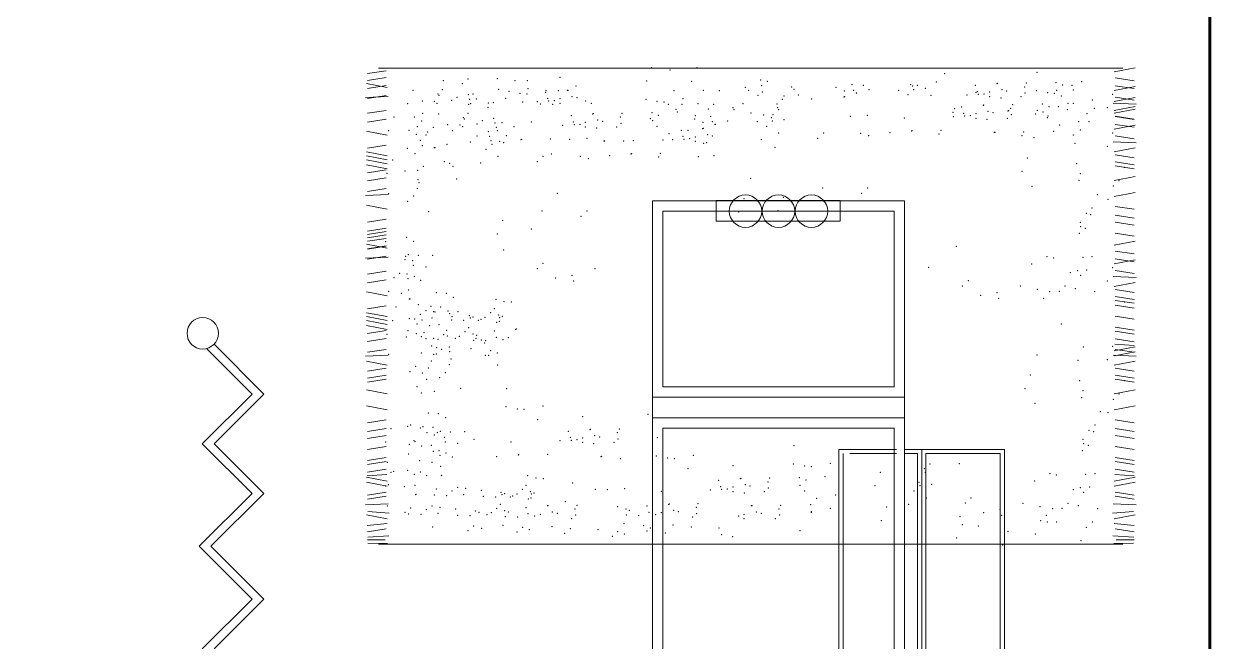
# Model space of a CAD drawing. Header units: metres. Extents: x 78 to 178, y -74 to 157.
# Drawn here: x 131.94 to 134.842, y 12.051 to 13.546 of the extents above; entities that cross this region are included whole.
import ezdxf

# ---------------------------------------------------------------- set-up
doc = ezdxf.new("R2010")
doc.units = ezdxf.units.M
doc.layers.add('envolvente', color=164, linetype='Continuous', lineweight=60)
doc.layers.add('mobiliario', color=252, linetype='Continuous', lineweight=9)

# ---------------------------------------------------------------- blocks, each defined once
blk = doc.blocks.new('TARJA')
for p, q in [((-0.014, -0.0221), (-0.2273, 0.1942)), ((0.2299, 0.1963), (-0.0142, 0.0183)), ((0.2319, -0.1979), (0.0189, 0.0181)), ((0.0187, -0.022), (-0.2253, -0.2)), ((-0.0077, -0.2999), (-0.0077, -0.0604)), ((0.0123, -0.2999), (0.0123, -0.0604)), ((-0.1342, -0.2704), (-0.1342, -0.2732)), ((-0.1342, -0.2732), (-0.0537, -0.2732)), ((-0.127, -0.2633), (-0.0548, -0.2633)), ((0.1386, -0.2732), (0.0581, -0.2732)), ((0.1315, -0.2633), (0.0592, -0.2633)), ((0.1386, -0.2704), (0.1386, -0.2732))]:
    blk.add_line(p, q)
for points in [[(0.012, -0.2248), (0.1944, -0.2248, 0.414214), (0.2544, -0.1648), (0.2544, 0.1611, 0.414214), (0.1944, 0.2211), (-0.1898, 0.2211, 0.414214), (-0.2498, 0.1611), (-0.2498, -0.1648, 0.414214), (-0.1898, -0.2248), (-0.0067, -0.2248)], [(0.012, -0.2148), (0.1944, -0.2148, 0.414214), (0.2444, -0.1648), (0.2444, 0.1611, 0.414214), (0.1944, 0.2111), (-0.1898, 0.2111, 0.414214), (-0.2398, 0.1611), (-0.2398, -0.1648, 0.414214), (-0.1898, -0.2148), (-0.0067, -0.2148)]]:
    blk.add_lwpolyline(points, format="xyb")
for radius in [0.026, 0.021]:
    blk.add_circle((0.0023, -0.0019), radius)
for centre, radius, start, end in [((0.0023, -0.0604), 0.01, 0, 180), ((-0.0701, -0.27), 0.0345, 185.2545, 168.7617), ((-0.0701, -0.27), 0.0167, 190.9013, 156.3336), ((0.0746, -0.27), 0.0345, 11.2383, 354.7455), ((0.0746, -0.27), 0.0167, 23.6664, 349.0987), ((-0.127, -0.2704), 0.00711, 89.9822, 179.9822), ((0.0023, -0.2999), 0.02, 120, 60), ((0.1315, -0.2704), 0.00711, 0.0178, 90.0178), ((0.0023, -0.2999), 0.01, 180, 0)]:
    blk.add_arc(centre, radius, start, end)
blk = doc.blocks.new('SDFPPPUI')
at = {"layer": 'mobiliario'}
blk.add_lwpolyline([(2629.5659, 1468.7919), (2630.155, 1469.0666), (2630.9296, 1467.4056), (2630.3405, 1467.1309)], close=True, dxfattribs=at)
at = {"layer": 'mobiliario', "xscale": -1, "rotation": 114.9999999999998}
blk.add_blockref('TARJA', (2630.1447, 1468.2429), dxfattribs=at)
blk = doc.blocks.new('SDF')
at = {"layer": 'mobiliario'}
for p, q in [((2627.8957, 1469.244), (2628.4486, 1469.5018)), ((2628.4486, 1469.5018), (2629.1797, 1467.9339)), ((2628.4365, 1469.4686), (2627.929, 1469.2319)), ((2628.6161, 1469.0834), (2628.4365, 1469.4686)), ((2628.0368, 1469.3106), (2628.3087, 1469.4374)), ((2628.3298, 1469.3921), (2628.0579, 1469.2653)), ((2628.0579, 1469.2653), (2628.0368, 1469.3106)), ((2628.6269, 1467.6761), (2627.8957, 1469.244)), ((2627.929, 1469.2319), (2628.1086, 1468.8467)), ((2628.0965, 1468.8135), (2628.6483, 1469.0708)), ((2628.1086, 1468.8467), (2628.6161, 1469.0834)), ((2628.1176, 1468.7682), (2628.6694, 1469.0255)), ((2628.1508, 1468.7561), (2628.6584, 1468.9928)), ((2628.6584, 1468.9928), (2629.1465, 1467.946)), ((2628.639, 1467.7093), (2628.1508, 1468.7561)), ((2628.2936, 1468.7663), (2628.1676, 1468.7075)), ((2628.4916, 1468.318), (2628.2888, 1468.753)), ((2628.5049, 1468.3131), (2628.2936, 1468.7663)), ((2628.1719, 1468.6985), (2628.2743, 1468.7462)), ((2628.1489, 1468.6988), (2627.9311, 1468.5972)), ((2628.1256, 1468.6769), (2628.1532, 1468.6898)), ((2627.9444, 1468.5924), (2628.1075, 1468.6685)), ((2628.3104, 1468.2334), (2628.1075, 1468.6685)), ((2628.3236, 1468.2286), (2628.1123, 1468.6818)), ((2628.3285, 1468.2419), (2628.1256, 1468.6769)), ((2627.9311, 1468.5972), (2628.1424, 1468.1441)), ((2628.1472, 1468.1574), (2627.9444, 1468.5924)), ((2628.9421, 1468.4672), (2629.0871, 1468.5348)), ((2629.1414, 1468.3947), (2629.078, 1468.5306)), ((2629.1505, 1468.3989), (2629.0871, 1468.5348)), ((2628.9638, 1468.4443), (2629.0907, 1468.5034)), ((2629.0054, 1468.3313), (2628.9421, 1468.4672)), ((2629.0145, 1468.3355), (2628.9511, 1468.4714)), ((2628.9765, 1468.4171), (2629.1034, 1468.4762)), ((2629.1505, 1468.3989), (2629.1414, 1468.3947)), ((2628.5049, 1468.3131), (2628.3789, 1468.2544)), ((2629.0145, 1468.3355), (2629.0054, 1468.3313)), ((2628.3748, 1468.2635), (2628.4771, 1468.3112)), ((2628.3285, 1468.2419), (2628.3578, 1468.2556)), ((2628.1424, 1468.1441), (2628.3621, 1468.2465)), ((2628.1472, 1468.1574), (2628.3104, 1468.2334)), ((2628.3711, 1468.201), (2628.2261, 1468.1333)), ((2628.4254, 1468.0608), (2628.362, 1468.1967)), ((2628.4345, 1468.065), (2628.3711, 1468.201)), ((2628.3747, 1468.1696), (2628.2478, 1468.1104)), ((2628.3874, 1468.1424), (2628.2605, 1468.0832)), ((2628.2895, 1467.9974), (2628.2261, 1468.1333)), ((2628.2985, 1468.0016), (2628.2351, 1468.1376)), ((2628.4254, 1468.0608), (2628.4345, 1468.065)), ((2628.2895, 1467.9974), (2628.2985, 1468.0016)), ((2629.1465, 1467.946), (2628.639, 1467.7093)), ((2629.1797, 1467.9339), (2628.6269, 1467.6761))]:
    blk.add_line(p, q, dxfattribs=at)
at = {"layer": 'mobiliario', "color": 7}
blk.add_line((2628.3087, 1469.4374), (2628.3298, 1469.3921), dxfattribs=at)
at = {"layer": 'mobiliario'}
for centre in [(2628.255, 1469.384), (2628.1827, 1469.3503), (2628.1104, 1469.3166)]:
    blk.add_circle(centre, 0.0393, dxfattribs=at)
for centre in [(2629.078, 1468.3649), (2628.3621, 1468.031)]:
    blk.add_arc(centre, 0.07, 25.1612, 204.8388, dxfattribs=at)
blk = doc.blocks.new('SDFKLJ')
at = {"layer": 'mobiliario', "ltscale": 0.8}
for p, q in [((2627.3319, 1469.0288), (2627.3141, 1468.98)), ((2627.354, 1469.031), (2627.3398, 1468.992)), ((2627.4739, 1468.9219), (2627.3141, 1468.98)), ((2627.4995, 1468.9338), (2627.3398, 1468.992)), ((2627.4739, 1468.9219), (2627.4157, 1468.7621)), ((2627.4995, 1468.9338), (2627.4414, 1468.7741)), ((2627.5755, 1468.704), (2627.4157, 1468.7621)), ((2627.6011, 1468.716), (2627.4414, 1468.7741)), ((2627.5755, 1468.704), (2627.5173, 1468.5443)), ((2627.6011, 1468.716), (2627.543, 1468.5562)), ((2627.7063, 1468.4968), (2627.543, 1468.5562)), ((2627.6807, 1468.4848), (2627.5173, 1468.5443)), ((2627.7063, 1468.4968), (2627.6469, 1468.3334)), ((2627.6807, 1468.4848), (2627.6212, 1468.3214)), ((2627.781, 1468.2633), (2627.6212, 1468.3214)), ((2627.8066, 1468.2752), (2627.6469, 1468.3334)), ((2627.781, 1468.2633), (2627.7229, 1468.1035)), ((2627.8066, 1468.2752), (2627.7485, 1468.1155)), ((2627.9082, 1468.0574), (2627.7485, 1468.1155)), ((2627.8826, 1468.0454), (2627.7229, 1468.1035)), ((2627.9082, 1468.0574), (2627.8501, 1467.8976)), ((2627.8826, 1468.0454), (2627.8245, 1467.8857)), ((2627.9842, 1467.8275), (2627.8245, 1467.8857)), ((2628.0098, 1467.8395), (2627.8501, 1467.8976)), ((2627.9842, 1467.8275), (2627.9261, 1467.6678)), ((2628.0098, 1467.8395), (2627.9517, 1467.6797)), ((2628.1215, 1467.6179), (2627.9517, 1467.6797)), ((2628.0958, 1467.606), (2627.9261, 1467.6678)), ((2628.1215, 1467.6179), (2628.0597, 1467.4481)), ((2628.0958, 1467.606), (2628.034, 1467.4362)), ((2628.2194, 1467.39), (2628.0597, 1467.4481)), ((2628.1938, 1467.3781), (2628.034, 1467.4362)), ((2628.2194, 1467.39), (2628.1613, 1467.2303)), ((2628.1938, 1467.3781), (2628.1356, 1467.2183)), ((2628.2954, 1467.1602), (2628.1356, 1467.2183)), ((2628.3073, 1467.1771), (2628.1613, 1467.2303))]:
    blk.add_line(p, q, dxfattribs=at)
at = {"layer": 'mobiliario'}
blk.add_circle((2628.3313, 1467.1476), 0.038, dxfattribs=at)

msp = doc.modelspace()

# ---------------------------------------------------------------- linework, layer by layer
at = {"layer": 'envolvente'}
msp.add_line((134.80784, 10.65601), (134.80784, 16.50601), dxfattribs=at)
at = {"layer": 'mobiliario'}
for p, q in [((134.59767, 13.4387), (132.79754, 13.4387)), ((134.62714, 13.43977), (134.57683, 13.43018)), ((132.77047, 13.42566), (132.81598, 13.43286)), ((132.77047, 13.40889), (132.81598, 13.41608)), ((134.62474, 13.40861), (134.57923, 13.4158)), ((132.76807, 13.40169), (132.81837, 13.39211)), ((132.77047, 13.38971), (132.81598, 13.3969)), ((132.77047, 13.38971), (132.81598, 13.3969)), ((134.62714, 13.39422), (134.57683, 13.38464)), ((134.62474, 13.38943), (134.57923, 13.39662)), ((132.76567, 13.36814), (132.82077, 13.37053)), ((132.77047, 13.36574), (132.81598, 13.37293)), ((134.62953, 13.35169), (134.57444, 13.35408)), ((134.62714, 13.36784), (134.57683, 13.35826)), ((134.62474, 13.36127), (134.57923, 13.36847)), ((132.77047, 13.32978), (132.81598, 13.33697)), ((134.62714, 13.34627), (134.57683, 13.33668)), ((134.62714, 13.3397), (134.57683, 13.33011)), ((134.62474, 13.31573), (134.57923, 13.32292)), ((134.62474, 13.31511), (134.57923, 13.3223)), ((132.77047, 13.30821), (132.81598, 13.3154)), ((134.62714, 13.30073), (134.57683, 13.29114)), ((134.62474, 13.29593), (134.57923, 13.30312)), ((132.76807, 13.28664), (132.81837, 13.27705)), ((134.62474, 13.26778), (134.57923, 13.27497)), ((132.76807, 13.2363), (132.81837, 13.22671)), ((132.77047, 13.24589), (132.81598, 13.25308)), ((134.62953, 13.25819), (134.57444, 13.26059)), ((134.62714, 13.2462), (134.57683, 13.23661)), ((132.76807, 13.22671), (132.81837, 13.21712)), ((132.76807, 13.21712), (132.81837, 13.20753)), ((132.76807, 13.20514), (132.81837, 13.19555)), ((134.62474, 13.22223), (134.57923, 13.22942)), ((134.62474, 13.20545), (134.57923, 13.21264)), ((132.77047, 13.18596), (132.81598, 13.19315)), ((134.62714, 13.17669), (134.57683, 13.1671)), ((134.62474, 13.19587), (134.57923, 13.20306)), ((132.77047, 13.16678), (132.81598, 13.17398)), ((132.77047, 13.14042), (132.81598, 13.14761)), ((132.76567, 13.13083), (132.82077, 13.13323)), ((134.62714, 13.13834), (134.57683, 13.12875)), ((132.76807, 13.10751), (132.81837, 13.09792)), ((134.62474, 13.09759), (134.57923, 13.10478)), ((132.77047, 13.06676), (132.81598, 13.07395)), ((134.62474, 13.07601), (134.57923, 13.0832)), ((134.62474, 13.05923), (134.57923, 13.06643)), ((132.77047, 13.04519), (132.81598, 13.05238)), ((132.77047, 13.03705), (132.81598, 13.04424)), ((132.77047, 13.02841), (132.81598, 13.0356)), ((134.62474, 13.03287), (134.57923, 13.04006)), ((132.76807, 13.01308), (132.81837, 13.00349)), ((132.77047, 13.02027), (132.81598, 13.02746)), ((132.77047, 13.00204), (132.81598, 13.00923)), ((132.77047, 13.0011), (132.81598, 13.00829)), ((132.77047, 13.0011), (132.81598, 13.00829)), ((134.62714, 13.02076), (134.57683, 13.01117)), ((132.76567, 12.97952), (132.82077, 12.98192)), ((132.77047, 12.97713), (132.81598, 12.98432)), ((134.62714, 12.97521), (134.57683, 12.96563)), ((134.62474, 12.9896), (134.57923, 12.99679)), ((134.62474, 12.97042), (134.57923, 12.97761)), ((132.77047, 12.94117), (132.81598, 12.94836)), ((134.62474, 12.94226), (134.57923, 12.94946)), ((132.77047, 12.9196), (132.81598, 12.92679)), ((134.62953, 12.93268), (134.57444, 12.93507)), ((134.62714, 12.92069), (134.57683, 12.9111)), ((132.76807, 12.89802), (132.81837, 12.88844)), ((134.62474, 12.89672), (134.57923, 12.90391)), ((134.62474, 12.87994), (134.57923, 12.88713)), ((132.77047, 12.85728), (132.81598, 12.86447)), ((134.62474, 12.87035), (134.57923, 12.87754)), ((134.62474, 12.85839), (134.57923, 12.86558)), ((132.76807, 12.84769), (132.81837, 12.8381)), ((132.76807, 12.8381), (132.81837, 12.82851)), ((132.76807, 12.82851), (132.81837, 12.81892)), ((134.62474, 12.83202), (134.57923, 12.83921)), ((132.76807, 12.81653), (132.81837, 12.80694)), ((132.77047, 12.79735), (132.81598, 12.80454)), ((134.62474, 12.80565), (134.57923, 12.81284)), ((134.62474, 12.79606), (134.57923, 12.80325)), ((132.77047, 12.77817), (132.81598, 12.78536)), ((134.62513, 12.76828), (134.5779, 12.77135)), ((134.62474, 12.77689), (134.57923, 12.78408)), ((132.76567, 12.74222), (132.82077, 12.74461)), ((132.77047, 12.75181), (132.81598, 12.759)), ((134.62953, 12.74222), (134.57444, 12.74461)), ((134.62714, 12.7649), (134.57683, 12.75531)), ((134.62714, 12.75292), (134.57683, 12.74333)), ((134.62474, 12.75181), (134.57923, 12.759)), ((132.76807, 12.73023), (132.81837, 12.72064)), ((132.77047, 12.70626), (132.81598, 12.71345)), ((134.62714, 12.73023), (134.57683, 12.72064)), ((134.62474, 12.70626), (134.57923, 12.71345)), ((132.77047, 12.68948), (132.81598, 12.69667)), ((132.77047, 12.67989), (132.81598, 12.68709)), ((134.62474, 12.68948), (134.57923, 12.69667)), ((134.62474, 12.67989), (134.57923, 12.68709)), ((132.76807, 12.66072), (132.81837, 12.65113)), ((134.62714, 12.66072), (134.57683, 12.65113)), ((132.76807, 12.62237), (132.81837, 12.61278)), ((134.62714, 12.62237), (134.57683, 12.61278)), ((132.77047, 12.58162), (132.81598, 12.58881)), ((132.77047, 12.56004), (132.81598, 12.56723)), ((134.62474, 12.58162), (134.57923, 12.58881)), ((134.62474, 12.56004), (134.57923, 12.56723)), ((132.77047, 12.54326), (132.81598, 12.55045)), ((134.62474, 12.54326), (134.57923, 12.55045)), ((132.77047, 12.5169), (132.81598, 12.52409)), ((134.62474, 12.5169), (134.57923, 12.52409)), ((132.77047, 12.49053), (132.81598, 12.49772)), ((132.77047, 12.48094), (132.81598, 12.48813)), ((134.62474, 12.49053), (134.57923, 12.49772)), ((134.62474, 12.48094), (134.57923, 12.48813)), ((132.77007, 12.45316), (132.81731, 12.45622)), ((132.77047, 12.46176), (132.81598, 12.46896)), ((134.62513, 12.45316), (134.5779, 12.45622)), ((134.62474, 12.46176), (134.57923, 12.46896)), ((132.76807, 12.44978), (132.81837, 12.44019)), ((132.76807, 12.43779), (132.81837, 12.42821)), ((134.62714, 12.44978), (134.57683, 12.44019)), ((134.62714, 12.43779), (134.57683, 12.42821)), ((132.77047, 12.40663), (132.81598, 12.41382)), ((132.77047, 12.39704), (132.81598, 12.40424)), ((134.62474, 12.40663), (134.57923, 12.41382)), ((134.62474, 12.39704), (134.57923, 12.40424)), ((132.76567, 12.38266), (132.82077, 12.38506)), ((132.77191, 12.36721), (132.82283, 12.36292)), ((134.62329, 12.36721), (134.57238, 12.36292)), ((134.62953, 12.38266), (134.57444, 12.38506)), ((132.76807, 12.35869), (132.81837, 12.3491)), ((132.77007, 12.33345), (132.81853, 12.33775)), ((134.62513, 12.33345), (134.57667, 12.33775)), ((134.62714, 12.35869), (134.57683, 12.3491)), ((132.77047, 12.31794), (132.81598, 12.32513)), ((132.7713, 12.3046), (132.82221, 12.30828)), ((134.62391, 12.3046), (134.57299, 12.30828)), ((134.62474, 12.31794), (134.57923, 12.32513)), ((132.77047, 12.29877), (132.81358, 12.29877)), ((132.77191, 12.29048), (132.81915, 12.28986)), ((134.59767, 12.28766), (132.79754, 12.28766)), ((134.62329, 12.29048), (134.57606, 12.28986)), ((134.62474, 12.29877), (134.58162, 12.29877))]:
    msp.add_line(p, q, dxfattribs=at)
for p in [(133.45808, 13.44004), (133.5677, 13.44004), (132.95393, 13.40869), (133.01358, 13.41247), (133.08455, 13.41394), (133.12741, 13.40903), (133.15722, 13.40869), (133.23634, 13.41641), (133.44585, 13.40766), (133.50243, 13.43475), (133.72194, 13.41046), (134.16657, 13.42528), (134.39007, 13.42866), (132.88115, 13.38528), (132.95212, 13.38674), (133.00014, 13.40126), (133.08832, 13.38805), (133.11267, 13.38318), (133.15929, 13.38951), (133.20195, 13.38078), (133.20214, 13.38461), (133.23196, 13.38426), (133.25387, 13.38504), (133.25524, 13.38565), (133.27496, 13.39611), (133.51168, 13.38426), (133.55468, 13.40746), (133.58265, 13.38573), (133.6213, 13.38426), (133.68475, 13.3924), (133.69227, 13.38573), (133.72404, 13.39649), (133.72538, 13.38146), (133.73749, 13.40722), (133.7967, 13.39304), (133.80208, 13.38806), (133.90338, 13.39229), (133.92362, 13.3839), (133.94245, 13.39881), (133.94654, 13.38547), (133.95299, 13.3788), (133.95406, 13.3788), (133.9699, 13.39725), (133.98323, 13.38716), (134.05509, 13.38547), (134.08402, 13.39886), (134.08952, 13.39551), (134.09178, 13.38716), (134.10037, 13.39758), (134.11996, 13.39041), (134.14636, 13.4056), (134.24111, 13.39703), (134.24228, 13.3804), (134.24575, 13.382), (134.27528, 13.38105), (134.29303, 13.40128), (134.29441, 13.4019), (134.30486, 13.38665), (134.31672, 13.38346), (134.35969, 13.39373), (134.36103, 13.3787), (134.364, 13.40275), (134.38815, 13.3849), (134.41529, 13.37959), (134.43608, 13.40423), (134.43772, 13.3853), (134.45184, 13.39798), (134.47467, 13.39781), (134.47762, 13.38633), (134.49783, 13.40601), (132.86813, 13.3527), (132.90296, 13.35948), (132.93249, 13.35853), (132.93909, 13.35416), (132.94091, 13.37611), (132.94344, 13.37318), (132.97393, 13.36095), (132.98712, 13.36868), (133.01441, 13.37465), (133.01565, 13.35168), (133.01756, 13.36358), (133.02059, 13.35309), (133.02568, 13.37625), (133.03403, 13.36431), (133.06301, 13.35474), (133.0753, 13.35547), (133.105, 13.36577), (133.1398, 13.37786), (133.14626, 13.35693), (133.15615, 13.37658), (133.18129, 13.35772), (133.18912, 13.35203), (133.20658, 13.36575), (133.20888, 13.35924), (133.21894, 13.35168), (133.22273, 13.36014), (133.23602, 13.35392), (133.23612, 13.3648), (133.2657, 13.3704), (133.27755, 13.36721), (133.29806, 13.3594), (133.31181, 13.35393), (133.44393, 13.3639), (133.47107, 13.35859), (133.48741, 13.35731), (133.49866, 13.35168), (133.53097, 13.35182), (133.5334, 13.36533), (133.56963, 13.35315), (133.60828, 13.35168), (133.67925, 13.35315), (133.71533, 13.37293), (133.76074, 13.35208), (133.77418, 13.36329), (133.7784, 13.37136), (133.8127, 13.37438), (133.84515, 13.36476), (133.92316, 13.36905), (133.92454, 13.36966), (134.07766, 13.37447), (134.13334, 13.37302), (134.22046, 13.37397), (134.24804, 13.37548), (134.26118, 13.34964), (134.26189, 13.37638), (134.27518, 13.37017), (134.30247, 13.36713), (134.33077, 13.35049), (134.35098, 13.37017), (134.40284, 13.35198), (134.43163, 13.37831), (134.44834, 13.37163), (134.4646, 13.35375), (134.47763, 13.35388), (134.52363, 13.3619), (134.573, 13.37579), (132.88408, 13.32121), (132.90421, 13.32974), (132.94286, 13.32827), (133.01383, 13.32974), (133.06186, 13.34425), (133.26366, 13.32377), (133.31558, 13.32803), (133.31696, 13.32865), (133.38655, 13.3295), (133.45862, 13.33098), (133.47439, 13.32473), (133.51685, 13.33913), (133.52038, 13.33275), (133.56384, 13.32441), (133.59484, 13.34047), (133.60065, 13.3228), (133.65444, 13.34373), (133.65682, 13.33879), (133.69801, 13.33085), (133.72845, 13.32575), (133.75126, 13.3261), (133.76299, 13.34373), (133.76537, 13.33879), (133.93843, 13.32253), (133.97986, 13.32494), (134.18635, 13.33206), (134.18723, 13.32171), (134.19066, 13.34108), (134.20788, 13.34477), (134.21252, 13.32974), (134.21481, 13.32323), (134.22866, 13.32413), (134.24205, 13.32879), (134.2598, 13.34903), (134.27163, 13.3344), (134.28349, 13.33121), (134.31999, 13.33576), (134.32137, 13.33637), (134.32646, 13.34147), (134.3278, 13.32644), (134.38665, 13.3282), (134.39096, 13.33722), (134.40449, 13.33305), (134.41607, 13.32288), (134.41861, 13.34573), (134.44144, 13.34556), (134.46304, 13.3387), (134.51061, 13.32932), (134.52826, 13.34204), (134.55997, 13.34321), (132.83506, 13.32056), (132.89119, 13.29716), (132.90161, 13.31153), (132.92984, 13.29569), (132.96467, 13.30248), (132.99421, 13.30153), (133.00081, 13.29716), (133.00262, 13.31911), (133.00516, 13.31618), (133.03564, 13.30394), (133.04884, 13.31167), (133.07613, 13.31764), (133.07927, 13.30658), (133.0823, 13.29609), (133.09574, 13.3073), (133.12472, 13.29773), (133.16671, 13.30877), (133.24301, 13.30072), (133.2683, 13.30874), (133.27059, 13.30223), (133.28444, 13.30313), (133.29773, 13.29692), (133.29783, 13.3078), (133.32502, 13.29388), (133.32741, 13.3134), (133.33927, 13.31021), (133.37353, 13.29692), (133.38224, 13.32048), (133.38358, 13.30545), (133.4549, 13.31703), (133.46027, 13.31205), (133.47089, 13.29838), (133.56158, 13.31629), (133.58136, 13.29304), (133.58182, 13.30789), (133.58274, 13.29365), (133.60473, 13.30946), (133.61119, 13.3028), (133.61226, 13.3028), (133.64142, 13.31115), (133.71328, 13.30946), (133.73586, 13.29847), (133.74772, 13.3195), (133.74997, 13.31115), (133.77816, 13.31441), (134.06894, 13.31873), (134.24195, 13.31792), (134.26924, 13.31487), (134.31775, 13.31792), (134.41511, 13.31937), (134.4444, 13.30162), (134.4904, 13.30965), (134.51524, 13.30946), (132.82203, 13.28798), (132.87106, 13.28863), (132.88858, 13.27895), (132.8985, 13.26461), (132.91262, 13.27729), (132.9164, 13.28448), (132.976, 13.28773), (133.0354, 13.27457), (133.0631, 13.28506), (133.06625, 13.274), (133.06928, 13.26351), (133.08455, 13.28773), (133.10637, 13.27603), (133.14224, 13.26636), (133.14362, 13.26697), (133.21321, 13.26783), (133.25999, 13.26653), (133.30142, 13.26895), (133.34392, 13.26312), (133.3905, 13.26274), (133.41351, 13.26397), (133.48559, 13.26545), (133.50018, 13.28062), (133.50879, 13.26572), (133.52944, 13.28878), (133.53408, 13.27375), (133.53637, 13.26724), (133.54618, 13.28865), (133.55022, 13.26814), (133.56361, 13.2728), (133.59319, 13.2784), (133.60505, 13.27521), (133.72283, 13.26589), (133.76513, 13.28183), (133.85957, 13.26915), (133.87369, 13.28183), (133.96358, 13.28163), (133.98302, 13.27602), (134.03455, 13.2831), (134.08646, 13.28736), (134.08784, 13.28797), (134.15312, 13.2798), (134.15743, 13.28882), (134.28676, 13.2835), (134.28814, 13.28412), (134.35342, 13.27595), (134.35773, 13.28497), (134.38283, 13.27063), (134.42981, 13.28645), (134.47737, 13.27707), (134.49503, 13.28978), (134.573, 13.2823), (132.86687, 13.24528), (132.90338, 13.2519), (132.93275, 13.2468), (132.93382, 13.2468), (132.96298, 13.25516), (133.01936, 13.26064), (133.05742, 13.24247), (133.07153, 13.25516), (133.09033, 13.2621), (133.09972, 13.25841), (133.34254, 13.26251), (133.56351, 13.26192), (133.58405, 13.25754), (133.5908, 13.25888), (133.756, 13.24757), (134.48201, 13.2572), (134.55997, 13.24972), (132.83128, 13.21684), (132.88548, 13.23203), (132.95643, 13.21272), (132.96926, 13.20879), (133.04439, 13.2099), (133.0867, 13.22584), (133.18113, 13.21315), (133.19525, 13.22584), (133.21543, 13.23169), (133.28514, 13.22564), (133.30458, 13.22003), (133.35611, 13.22711), (133.40803, 13.23137), (133.4094, 13.23198), (133.47468, 13.22381), (133.47899, 13.23283), (133.57103, 13.22496), (133.60832, 13.22751), (134.36656, 13.22176), (134.48599, 13.20831), (132.81825, 13.18426), (132.86119, 13.19022), (132.89185, 13.19152), (132.90561, 13.20154), (132.97736, 13.20151), (134.35353, 13.18918), (134.49438, 13.18374), (134.60153, 13.19936), (132.89143, 13.14862), (132.89259, 13.16897), (132.8954, 13.16235), (132.98667, 13.17111), (133.6974, 13.17264), (133.8714, 13.14917), (133.97995, 13.14917), (134.37772, 13.15324), (134.49112, 13.16745), (134.57439, 13.1541), (134.58851, 13.16678), (132.82223, 13.13537), (132.88238, 13.12977), (133.22985, 13.13607), (133.68112, 13.12377), (133.77615, 13.12668), (133.96583, 13.13649), (134.53594, 13.13338), (134.56137, 13.12152), (132.86826, 13.11709), (132.91899, 13.09195), (133.19296, 13.09318), (133.30151, 13.09318), (133.6681, 13.0912), (133.76313, 13.0941), (134.52291, 13.1008), (133.09771, 13.07068), (133.28739, 13.0805), (134.49438, 13.06645), (134.5088, 13.08812), (134.51966, 13.08451), (133.08469, 13.03811), (133.16671, 13.04981), (134.49252, 13.03925), (134.49578, 13.05554), (134.50664, 13.05194), (132.81447, 13.01979), (132.86519, 13.03011), (132.88272, 13.02043), (134.19486, 13.00781), (132.86152, 12.97574), (132.86309, 12.98428), (132.86969, 12.98786), (132.87961, 12.97351), (132.89373, 12.98619), (132.92868, 12.98662), (133.09972, 12.99945), (134.41436, 12.98352), (134.42992, 12.98029), (134.50089, 12.98175), (134.52291, 12.98352), (132.88193, 12.96216), (132.91215, 12.95838), (133.18113, 12.95419), (133.19525, 12.96687), (133.3211, 12.95384), (134.12787, 12.95746), (134.37718, 12.96546), (134.47082, 12.94443), (134.48787, 12.94917), (134.50989, 12.95094), (134.573, 12.95678), (132.83506, 12.93195), (132.84849, 12.94317), (132.86659, 12.94093), (132.8689, 12.92958), (132.88361, 12.9354), (132.89913, 12.9258), (133.22586, 12.93134), (133.26493, 12.93786), (133.26901, 12.92452), (134.2234, 12.92488), (134.49578, 12.93826), (134.55997, 12.92421), (132.82203, 12.89937), (132.85247, 12.89428), (132.87059, 12.90282), (132.93699, 12.89594), (132.96102, 12.89428), (134.20928, 12.9122), (134.25401, 12.88935), (134.29308, 12.89587), (134.34925, 12.91185), (134.39044, 12.90391), (134.42088, 12.89882), (134.44369, 12.89917), (134.4578, 12.91185), (134.48275, 12.90568), (134.52943, 12.89882), (132.83945, 12.8617), (132.87199, 12.88054), (132.87313, 12.88097), (132.89374, 12.86714), (132.92396, 12.86336), (132.948, 12.8617), (132.97854, 12.8846), (133.07745, 12.85717), (133.08149, 12.88011), (133.10093, 12.8745), (133.11864, 12.87362), (134.29716, 12.88253), (134.40571, 12.88253), (134.60153, 12.87385), (132.83128, 12.82822), (132.87202, 12.83347), (132.88493, 12.83253), (132.89837, 12.84375), (132.90224, 12.82969), (132.91215, 12.85246), (132.92637, 12.83495), (132.93107, 12.84986), (132.93388, 12.84902), (132.96552, 12.85202), (132.96934, 12.84522), (132.97397, 12.83019), (132.97544, 12.83768), (132.98956, 12.85036), (133.00351, 12.82924), (133.01694, 12.84046), (133.01941, 12.83443), (133.0255, 12.83727), (133.03885, 12.82882), (133.04494, 12.83165), (133.05503, 12.83632), (133.06847, 12.84753), (133.08791, 12.84192), (133.09038, 12.83589), (133.09647, 12.83873), (132.86899, 12.80418), (132.89064, 12.82022), (132.90725, 12.79953), (132.92086, 12.81644), (132.9438, 12.81835), (132.96242, 12.8051), (133.00638, 12.80185), (133.01537, 12.81148), (133.07735, 12.80332), (133.08316, 12.82405), (133.08925, 12.82689), (133.12927, 12.80758), (133.13065, 12.80819), (134.44843, 12.82064), (132.81825, 12.79564), (132.86428, 12.78926), (132.88922, 12.79711), (132.90056, 12.78955), (132.91189, 12.7845), (132.93078, 12.78577), (132.94142, 12.78356), (132.95486, 12.79477), (132.96341, 12.79158), (132.98285, 12.78597), (132.99295, 12.79063), (133.02582, 12.79624), (133.02717, 12.78121), (133.03337, 12.78579), (133.03438, 12.79305), (133.04619, 12.78185), (133.0543, 12.77457), (133.0567, 12.78026), (133.08199, 12.78829), (133.09813, 12.78267), (133.11152, 12.78734), (132.82223, 12.74676), (132.90056, 12.75054), (132.92578, 12.76701), (132.93078, 12.74676), (132.93695, 12.74779), (132.93812, 12.76329), (132.95039, 12.759), (132.96879, 12.76458), (132.96983, 12.75339), (133.02136, 12.76047), (133.05553, 12.74449), (133.06361, 12.74418), (133.06896, 12.75571), (133.08511, 12.75009), (134.38983, 12.74571), (134.50203, 12.76486), (134.573, 12.76632), (132.88753, 12.71796), (132.91776, 12.71418), (132.9251, 12.73071), (132.96836, 12.72168), (132.97234, 12.73541), (133.08573, 12.72108), (134.48901, 12.73228), (134.55997, 12.73375), (132.87342, 12.70528), (132.90364, 12.7015), (132.91359, 12.68611), (132.9452, 12.69015), (132.95932, 12.70284), (134.37355, 12.69684), (134.49298, 12.68339), (134.60153, 12.68339), (132.89062, 12.66892), (132.90057, 12.65353), (132.93218, 12.65758), (132.99593, 12.66501), (133.1076, 12.66405), (134.36053, 12.66426), (134.50137, 12.65882), (134.38472, 12.62831), (134.49812, 12.64253), (134.57439, 12.63813), (134.58851, 12.65081), (132.9181, 12.60484), (132.94213, 12.60318), (133.10567, 12.62029), (133.13281, 12.61498), (133.14915, 12.6137), (133.19515, 12.62172), (133.29107, 12.59652), (133.44942, 12.60209), (134.54293, 12.60846), (134.56137, 12.60555), (132.8275, 12.56723), (132.86824, 12.57247), (132.87485, 12.57604), (132.89846, 12.56869), (132.90507, 12.57226), (132.92911, 12.5706), (132.95965, 12.5935), (133.18213, 12.58914), (133.37955, 12.56661), (134.52991, 12.57588), (132.88335, 12.53859), (132.91499, 12.55792), (132.93242, 12.55169), (132.94002, 12.55735), (132.94663, 12.56092), (132.95655, 12.54658), (132.97067, 12.55926), (133.00561, 12.55968), (133.02865, 12.54106), (133.23601, 12.53783), (133.25667, 12.56089), (133.2613, 12.54586), (133.2636, 12.53935), (133.27745, 12.54025), (133.29084, 12.54491), (133.30859, 12.56515), (133.30996, 12.56576), (133.32042, 12.55051), (133.33227, 12.54732), (133.37524, 12.55759), (133.37658, 12.54256), (133.4713, 12.54507), (134.50137, 12.54153), (134.51579, 12.5632), (134.52665, 12.55959), (132.81447, 12.53465), (132.87175, 12.52912), (132.88544, 12.53611), (132.90197, 12.52534), (132.92491, 12.52725), (132.93033, 12.51224), (132.94353, 12.514), (132.95886, 12.53522), (132.96055, 12.50846), (132.98909, 12.53144), (133.11773, 12.53485), (133.29074, 12.53403), (133.31803, 12.53099), (133.36653, 12.53403), (133.80256, 12.5258), (134.49952, 12.51433), (134.50277, 12.53062), (134.51363, 12.52702), (132.81845, 12.48576), (132.87033, 12.50601), (132.89678, 12.48954), (132.927, 12.48576), (132.94584, 12.50264), (132.97606, 12.49886), (133.08333, 12.49922), (133.13525, 12.50348), (133.13663, 12.50409), (133.20622, 12.50494), (133.33555, 12.49962), (133.33693, 12.50024), (133.38239, 12.49439), (133.46937, 12.50131), (133.49651, 12.496), (133.51285, 12.49471), (133.55885, 12.50274), (133.80063, 12.48204), (133.89011, 12.48347), (134.13089, 12.48143), (134.20185, 12.48289), (132.8275, 12.46131), (132.83438, 12.46413), (132.86824, 12.46656), (132.88375, 12.45696), (132.89846, 12.46278), (132.91398, 12.45318), (132.94753, 12.47588), (132.94893, 12.4536), (132.95006, 12.45404), (133.15843, 12.45318), (133.54583, 12.47016), (133.65476, 12.47754), (133.82777, 12.47672), (133.84412, 12.47544), (133.87709, 12.45089), (134.01115, 12.46186), (134.11745, 12.47021), (134.1197, 12.46186), (134.42136, 12.4586), (134.43692, 12.45537), (134.50788, 12.45683), (134.52991, 12.4586), (132.81447, 12.42873), (132.82136, 12.43155), (132.85962, 12.42691), (132.88544, 12.4302), (132.93704, 12.42146), (132.98909, 12.42553), (133.00801, 12.42293), (133.15439, 12.43023), (133.17787, 12.44756), (133.19558, 12.44669), (133.26726, 12.43544), (133.39235, 12.42208), (133.62037, 12.44191), (133.625, 12.42688), (133.64115, 12.42126), (133.65454, 12.42593), (133.67229, 12.44617), (133.67366, 12.44678), (133.68412, 12.43153), (133.69597, 12.42834), (133.73894, 12.43861), (133.74028, 12.42358), (133.74325, 12.44763), (133.81533, 12.44911), (133.81698, 12.43018), (133.83109, 12.44286), (133.99813, 12.42928), (134.10443, 12.43763), (134.10668, 12.42928), (134.13486, 12.43254), (134.38417, 12.44054), (134.49486, 12.42425), (134.51689, 12.42602), (132.88684, 12.40792), (132.88798, 12.40836), (132.93234, 12.40655), (132.96187, 12.4056), (132.97531, 12.41682), (133.0033, 12.40801), (133.04627, 12.41828), (133.05091, 12.40325), (133.08044, 12.4023), (133.09388, 12.41352), (133.09634, 12.40749), (133.10244, 12.41033), (133.11578, 12.40188), (133.12188, 12.40472), (133.13197, 12.40938), (133.14541, 12.4206), (133.16009, 12.39712), (133.16485, 12.41498), (133.16619, 12.39996), (133.16731, 12.40896), (133.17341, 12.41179), (133.32138, 12.42061), (133.35091, 12.41966), (133.48143, 12.41586), (133.59971, 12.41885), (133.6273, 12.42036), (133.65444, 12.41505), (133.68173, 12.41201), (133.73023, 12.41505), (133.8276, 12.41651), (133.85689, 12.39876), (133.90288, 12.40678), (134.09256, 12.4166), (134.12184, 12.39996), (134.23039, 12.39996), (134.47782, 12.41951), (134.50277, 12.41334), (132.81845, 12.37985), (132.86152, 12.36456), (132.87495, 12.37578), (132.91322, 12.37113), (132.927, 12.37985), (132.94592, 12.37724), (132.98419, 12.3726), (133.03179, 12.36784), (133.04035, 12.36465), (133.06988, 12.3637), (133.08332, 12.37492), (133.0923, 12.38455), (133.10276, 12.3693), (133.11132, 12.36611), (133.15429, 12.37638), (133.20621, 12.38064), (133.20758, 12.38125), (133.21804, 12.36601), (133.24918, 12.39091), (133.27286, 12.37308), (133.27718, 12.3821), (133.37606, 12.37877), (133.3955, 12.37316), (133.40406, 12.36997), (133.44703, 12.38024), (133.45167, 12.36521), (133.4812, 12.36426), (133.49895, 12.38449), (133.50033, 12.38511), (133.51078, 12.36986), (133.52264, 12.36667), (133.56561, 12.37694), (133.56992, 12.38596), (133.69925, 12.38064), (133.70062, 12.38125), (133.71108, 12.36601), (133.7659, 12.37308), (133.77022, 12.3821), (133.84229, 12.38359), (133.84387, 12.36618), (133.84394, 12.36466), (133.88986, 12.3742), (134.0266, 12.37746), (134.07954, 12.38402), (134.21628, 12.38728), (134.261, 12.36443), (134.30007, 12.37095), (134.35625, 12.38693), (134.39743, 12.37899), (134.42787, 12.3739), (134.45068, 12.37425), (134.4648, 12.38693), (134.48975, 12.38076), (134.53642, 12.3739), (132.87025, 12.36086), (132.89978, 12.35992), (132.94122, 12.36233), (132.98882, 12.35757), (133.01836, 12.35662), (133.05979, 12.35903), (133.1041, 12.35427), (133.13363, 12.35332), (133.15892, 12.36135), (133.17507, 12.35574), (133.18846, 12.3604), (133.22989, 12.36282), (133.26415, 12.34953), (133.2742, 12.35806), (133.39104, 12.33739), (133.39685, 12.35813), (133.42638, 12.35718), (133.46781, 12.35959), (133.50961, 12.33409), (133.5569, 12.35338), (133.56695, 12.36191), (133.66811, 12.35574), (133.6814, 12.34953), (133.6815, 12.3604), (133.72293, 12.36282), (133.75719, 12.34953), (133.76725, 12.35806), (134.01357, 12.34488), (134.20325, 12.3547), (134.20891, 12.33511), (134.30416, 12.35761), (134.39859, 12.34493), (134.41271, 12.35761), (134.41485, 12.34132), (134.43766, 12.34167), (134.5234, 12.34132), (132.9282, 12.32975), (133.01389, 12.32085), (133.02733, 12.33207), (133.04677, 12.32646), (133.0983, 12.33353), (133.13246, 12.31756), (133.1459, 12.32877), (133.16205, 12.32316), (133.21687, 12.33024), (133.24774, 12.31426), (133.26118, 12.32548), (133.32835, 12.32319), (133.36251, 12.30721), (133.37595, 12.31843), (133.3921, 12.31281), (133.43864, 12.33263), (133.44692, 12.31989), (133.45479, 12.32701), (133.49123, 12.31513), (133.55392, 12.32933), (133.62109, 12.32704), (133.62705, 12.3111), (133.65419, 12.30579), (133.81673, 12.32092), (134.24798, 12.33185), (134.3196, 12.31882), (134.38557, 12.31235), (134.50928, 12.32864), (134.19589, 12.30253), (134.30658, 12.28624), (134.49626, 12.29606)]:
    msp.add_point(p, dxfattribs=at)

# ---------------------------------------------------------------- block references
at = {"layer": 'mobiliario', "xscale": -1, "rotation": 25.00000000000015}
for name, p in [('SDF', (3136.68136, -207.87246)), ('SDFPPPUI', (3139.51557, -206.97146))]:
    msp.add_blockref(name, p, dxfattribs=at)
at = {"layer": 'mobiliario', "rotation": 154.9999999999998}
msp.add_blockref('SDFKLJ', (3134.49281, 231.70431), dxfattribs=at)

doc.saveas('drawing.dxf')
